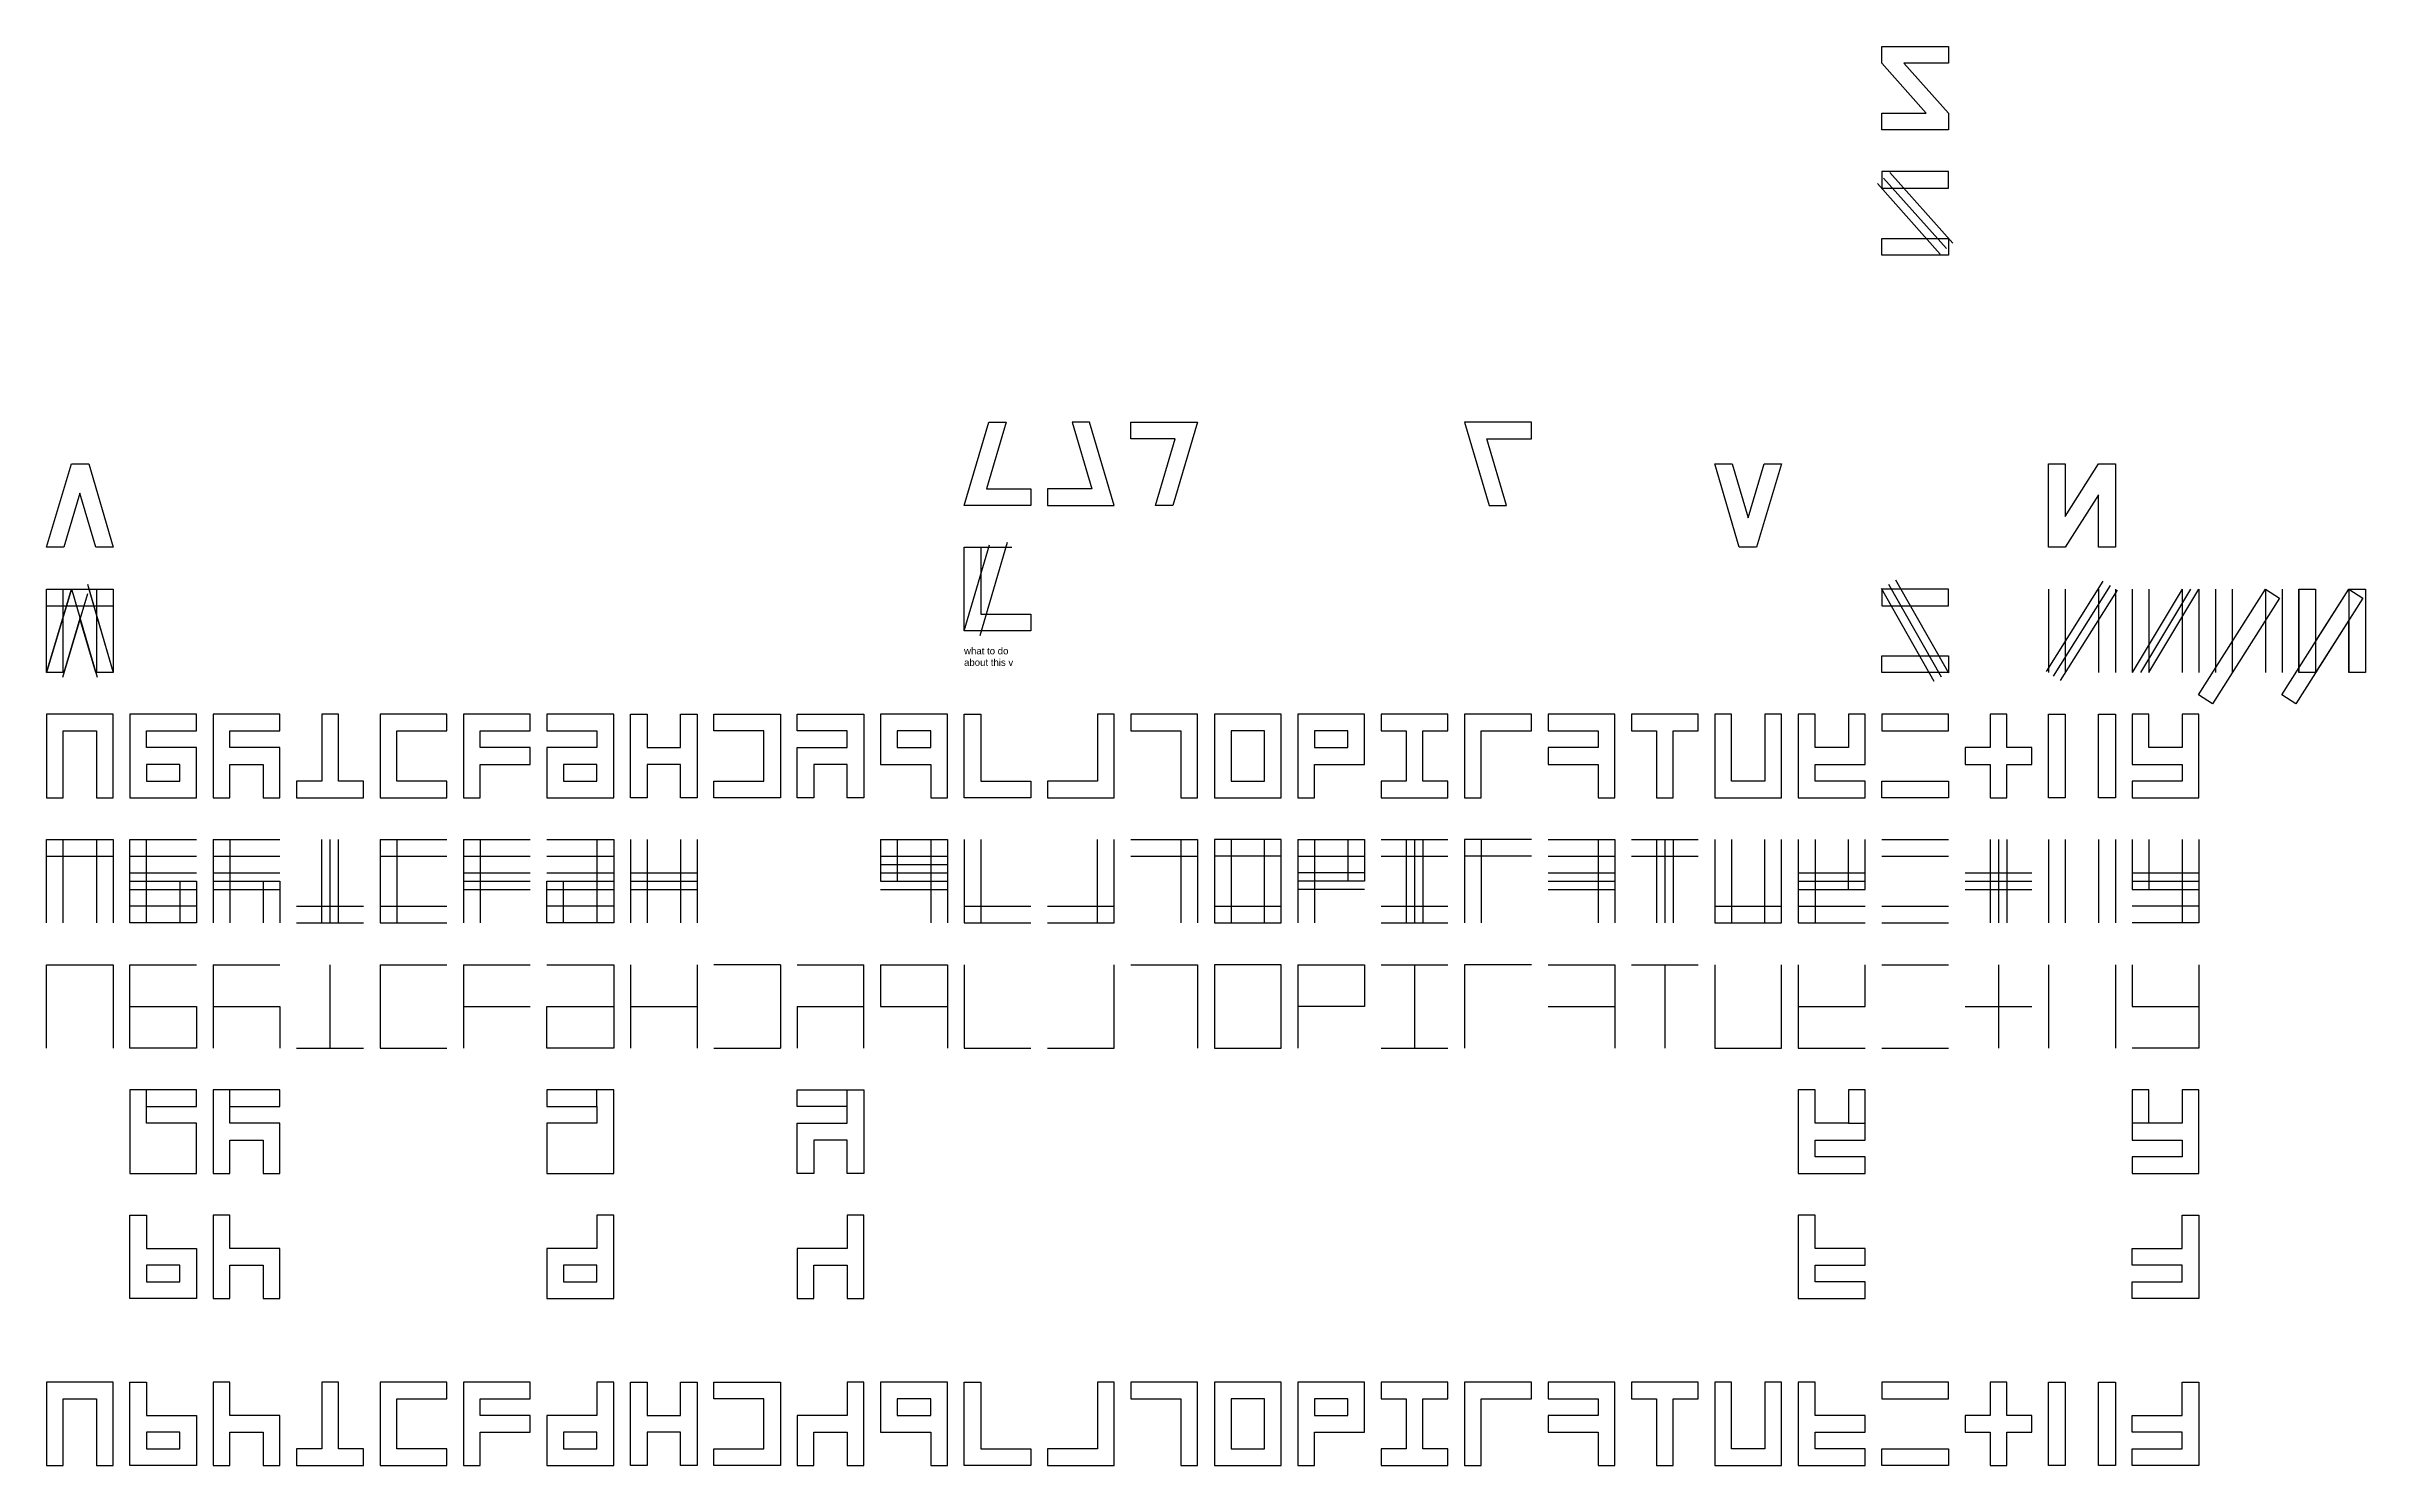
# Model space of a CAD drawing. Header units: inches. Extents: x 0 to 139, y -22 to 62.
import ezdxf

# ---------------------------------------------------------------- set-up
doc = ezdxf.new("R2010")
doc.units = ezdxf.units.IN
doc.header["$MEASUREMENT"] = 0
doc.layers.add('Polylines', color=2, linetype='Continuous')
doc.styles.get("Standard").update_dxf_attribs({"font": 'arial.ttf'})

msp = doc.modelspace()

# ---------------------------------------------------------------- linework, layer by layer
for p, q in [((109.74, 54.28), (113.51, 50.06)), ((110.11, 54.61), (113.89, 50.39)), ((110.49, 54.94), (114.26, 50.72)), ((55, 27.5), (56.52, 32.64)), ((55.96, 27.22), (57.61, 32.81)), ((0, 25), (0, 30)), ((0, 30), (4, 30)), ((1.5, 30), (0, 25)), ((2.46, 29.71), (0.96, 24.71)), ((1, 25), (1, 30)), ((1.5, 30.01), (3.04, 24.72)), ((1.5, 30), (2.5, 30)), ((2.46, 30.29), (4, 25)), ((3, 30), (3, 25)), ((4, 30), (4, 25)), ((113.15, 24.47), (109.98, 30.04)), ((113.58, 24.72), (110.42, 30.28)), ((114.02, 24.96), (110.85, 30.53)), ((119.87, 25.06), (123.28, 30.48)), ((120, 30), (120, 25)), ((120.29, 24.79), (123.71, 30.21)), ((120.72, 24.52), (124.13, 29.94)), ((121, 30), (121, 25)), ((123, 30), (123, 25)), ((124, 30), (124, 25)), ((125, 30), (125, 25)), ((128, 30), (125, 25)), ((128.5, 30), (125.5, 25)), ((126, 30), (126, 25)), ((126, 25), (129, 30)), ((128, 30), (128, 25)), ((129, 30), (129, 25)), ((130, 30), (130, 25)), ((131, 30), (131, 25)), ((133, 30), (133, 25)), ((134, 30), (134, 25)), ((135, 30), (135, 25)), ((136, 30), (136, 25)), ((138, 30), (138, 25)), ((139, 30), (139, 25)), ((0, 29), (4, 29)), ((1.04, 25), (0, 25)), ((4, 25), (2.96, 25)), ((0, 10), (0, 15)), ((0, 15), (4, 15)), ((0, 14), (4, 14)), ((1, 10), (1, 15)), ((3, 15), (3, 10)), ((4, 15), (4, 10)), ((5, 10), (5, 15)), ((5, 15), (9, 15)), ((5, 14), (9, 14)), ((6, 10), (6, 15)), ((10, 15), (14, 15)), ((10, 15), (10, 10)), ((10, 14), (14, 14)), ((11, 15), (11, 10)), ((16.5, 10), (16.5, 15)), ((17, 10), (17, 15)), ((17.5, 10), (17.5, 15)), ((20, 15), (24, 15)), ((20, 15), (20, 10)), ((20, 14), (24, 14)), ((21, 15), (21, 10)), ((25, 15), (25, 10)), ((25, 15), (29, 15)), ((25, 14), (29, 14)), ((26, 15), (26, 10)), ((30, 15), (34, 15)), ((30, 14), (34, 14)), ((33, 15), (33, 10)), ((34, 15), (34, 10)), ((35, 15), (35, 10)), ((36, 15), (36, 10)), ((38, 15), (38, 10)), ((39, 15), (39, 10)), ((50, 15), (50, 12.5)), ((50, 15), (54, 15)), ((50, 14), (54, 14)), ((51, 15), (51, 12.5)), ((53, 15), (53, 10)), ((54, 15), (54, 10)), ((55, 15), (55, 10)), ((56, 15), (56, 10)), ((63, 10), (63, 15)), ((64, 10), (64, 15)), ((65, 15), (69, 15)), ((65, 14), (69, 14)), ((68, 15), (68, 10)), ((69, 15), (69, 10)), ((70, 15), (70, 10)), ((74, 15), (70, 15)), ((74, 14), (70, 14)), ((71, 15), (71, 10)), ((73, 10), (73, 15)), ((74, 10), (74, 15)), ((75, 15), (79, 15)), ((75, 15), (75, 10)), ((75, 14), (79, 14)), ((76, 15), (76, 10)), ((78, 15), (78, 12.5)), ((79, 15), (79, 12.5)), ((80, 15), (84, 15)), ((80, 14), (84, 14)), ((81.5, 15), (81.5, 10)), ((82, 15), (82, 10)), ((82.5, 15), (82.5, 10)), ((89, 15), (85, 15)), ((85, 15), (85, 10)), ((89, 14), (85, 14)), ((86, 15), (86, 10)), ((90, 15), (94, 15)), ((90, 14), (94, 14)), ((93, 15), (93, 10)), ((94, 15), (94, 10)), ((95, 15), (99, 15)), ((95, 14), (99, 14)), ((96.5, 15), (96.5, 10)), ((97, 15), (97, 10)), ((97.5, 15), (97.5, 10)), ((100, 15), (100, 10)), ((101, 15), (101, 10)), ((103, 10), (103, 15)), ((104, 10), (104, 15)), ((105, 15), (105, 10)), ((106, 15), (106, 10)), ((108, 12), (108, 15)), ((109, 12), (109, 15)), ((110, 15), (114, 15)), ((110, 14), (114, 14)), ((116.5, 15), (116.5, 10)), ((117, 15), (117, 10)), ((117.5, 15), (117.5, 10)), ((120, 15), (120, 10)), ((121, 15), (121, 10)), ((123, 15), (123, 10)), ((124, 15), (124, 10)), ((125, 15), (125, 12)), ((126, 15), (126, 12)), ((128, 15), (128, 10)), ((129, 15), (129, 10)), ((5, 13), (9, 13)), ((10, 13), (14, 13)), ((25, 13), (29, 13)), ((30, 13), (34, 13)), ((35, 13), (39, 13)), ((50, 13.5), (54, 13.5)), ((50, 13), (54, 13)), ((79, 13), (75, 13)), ((90, 13), (94, 13)), ((105, 13), (109, 13)), ((115, 13), (119, 13)), ((125, 13), (129, 13)), ((5, 12.5), (9, 12.5)), ((5, 12), (9, 12)), ((8, 12.5), (8, 10)), ((9, 12.5), (9, 10)), ((10, 12.5), (14, 12.5)), ((10, 12), (14, 12)), ((13, 12.5), (13, 10)), ((14, 12.5), (14, 10)), ((25, 12.5), (29, 12.5)), ((25, 12), (29, 12)), ((30, 10), (30, 12.5)), ((30, 12.5), (34, 12.5)), ((30, 12), (34, 12)), ((31, 10), (31, 12.5)), ((35, 12.5), (39, 12.5)), ((35, 12), (39, 12)), ((50, 12.5), (54, 12.5)), ((50, 12), (54, 12)), ((79, 12.5), (75, 12.5)), ((79, 12), (75, 12)), ((90, 12.5), (94, 12.5)), ((90, 12), (94, 12)), ((105, 12.5), (109, 12.5)), ((105, 12), (109, 12)), ((115, 12.5), (119, 12.5)), ((115, 12), (119, 12)), ((125, 12.5), (129, 12.5)), ((125, 12), (129, 12)), ((9, 11), (5, 11)), ((9, 10), (5, 10)), ((15, 11), (19, 11)), ((15, 10), (19, 10)), ((20, 11), (24, 11)), ((20, 10), (24, 10)), ((34, 11), (30, 11)), ((34, 10), (30, 10)), ((55, 11), (59, 11)), ((55, 10), (59, 10)), ((60, 11), (64, 11)), ((60, 10), (64, 10)), ((70, 11), (74, 11)), ((70, 10), (74, 10)), ((80, 11), (84, 11)), ((80, 10), (84, 10)), ((100, 11), (104, 11)), ((100, 10), (104, 10)), ((105, 11), (109, 11)), ((105, 10), (109, 10)), ((110, 11), (114, 11)), ((110, 10), (114, 10)), ((129, 11), (125, 11)), ((129, 10), (125, 10)), ((0, 2.5), (0, 7.5)), ((0, 7.5), (4, 7.5)), ((4, 7.5), (4, 2.5)), ((5, 2.5), (5, 7.5)), ((5, 7.5), (9, 7.5)), ((10, 7.5), (14, 7.5)), ((10, 7.5), (10, 2.5)), ((17, 2.5), (17, 7.5)), ((20, 7.5), (24, 7.5)), ((20, 7.5), (20, 2.5)), ((25, 7.5), (25, 2.5)), ((25, 7.5), (29, 7.5)), ((30, 7.5), (34, 7.5)), ((34, 7.5), (34, 2.5)), ((35, 7.5), (35, 2.5)), ((39, 7.5), (39, 2.5)), ((44, 7.5), (40, 7.5)), ((44, 7.5), (44, 2.5)), ((45, 7.5), (49, 7.5)), ((49, 2.5), (49, 7.5)), ((50, 7.5), (50, 5)), ((50, 7.5), (54, 7.5)), ((54, 7.5), (54, 2.5)), ((55, 7.5), (55, 2.5)), ((64, 2.5), (64, 7.5)), ((65, 7.5), (69, 7.5)), ((69, 7.5), (69, 2.5)), ((70, 7.5), (70, 2.5)), ((74, 7.5), (70, 7.5)), ((74, 2.5), (74, 7.5)), ((75, 7.5), (79, 7.5)), ((75, 7.5), (75, 2.5)), ((79, 7.5), (79, 5)), ((80, 7.5), (84, 7.5)), ((82, 7.5), (82, 2.5)), ((89, 7.5), (85, 7.5)), ((85, 7.5), (85, 2.5)), ((90, 7.5), (94, 7.5)), ((94, 7.5), (94, 2.5)), ((95, 7.5), (99, 7.5)), ((97, 7.5), (97, 2.5)), ((100, 7.5), (100, 2.5)), ((104, 2.5), (104, 7.5)), ((105, 7.5), (105, 2.5)), ((109, 5), (109, 7.5)), ((110, 7.5), (114, 7.5)), ((117, 7.5), (117, 2.5)), ((120, 7.5), (120, 2.5)), ((124, 7.5), (124, 2.5)), ((125, 7.5), (125, 5)), ((129, 7.5), (129, 2.5)), ((5, 5), (9, 5)), ((9, 5), (9, 2.5)), ((10, 5), (14, 5)), ((14, 5), (14, 2.5)), ((25, 5), (29, 5)), ((30, 2.5), (30, 5)), ((30, 5), (34, 5)), ((35, 5), (39, 5)), ((45, 5), (45, 2.5)), ((45, 5), (49, 5)), ((50, 5), (54, 5)), ((79, 5), (75, 5)), ((90, 5), (94, 5)), ((105, 5), (109, 5)), ((115, 5), (119, 5)), ((125, 5), (129, 5)), ((9, 2.5), (5, 2.5)), ((15, 2.5), (19, 2.5)), ((20, 2.5), (24, 2.5)), ((34, 2.5), (30, 2.5)), ((40, 2.5), (44, 2.5)), ((55, 2.5), (59, 2.5)), ((60, 2.5), (64, 2.5)), ((70, 2.5), (74, 2.5)), ((80, 2.5), (84, 2.5)), ((100, 2.5), (104, 2.5)), ((105, 2.5), (109, 2.5)), ((110, 2.5), (114, 2.5)), ((129, 2.5), (125, 2.5)), ((6, -1), (6, 0)), ((11, -1), (11, 0)), ((33, -1), (33, 0)), ((48, -1), (48, 0)), ((108, -2), (109, -2)), ((126, -2), (125, -2))]:
    msp.add_line(p, q)
for points in [[(133, 30), (133.84, 29.46), (129.82, 23.13), (128.98, 23.67)], [(138, 30), (138.84, 29.46), (134.82, 23.13), (133.98, 23.67)]]:
    msp.add_lwpolyline(points, close=True)
at = {"layer": 'Polylines'}
for points in [[(110, 58.5), (112.67, 58.5), (110, 61.5), (110, 62.5), (114, 62.5), (114, 61.5), (111.33, 61.5), (114, 58.5), (114, 57.5), (110, 57.5), (110, 58.5), (112.67, 58.5)], [(110, 55), (110, 54), (114, 54), (114, 55), (110, 55)], [(56.48, 40), (57.52, 40), (56.34, 36), (59, 36), (59, 35), (55, 35), (56.48, 40)], [(62.52, 40), (61.48, 40), (62.66, 36), (60, 36), (60, 35), (64, 35), (62.52, 40)], [(67.52, 35), (66.48, 35), (67.66, 39), (65, 39), (65, 40), (69, 40), (67.52, 35)], [(86.48, 35), (87.52, 35), (86.34, 39), (89, 39), (89, 40), (85, 40), (86.48, 35)], [(1.5, 37.5), (2.54, 37.5), (4, 32.5), (2.96, 32.5), (2.01, 35.74), (1.04, 32.5), (0, 32.5), (1.5, 37.5)], [(102.5, 32.5), (101.46, 32.5), (100, 37.5), (101.04, 37.5), (101.99, 34.26), (102.96, 37.5), (104, 37.5), (102.5, 32.5)], [(120, 37.5), (121, 37.5), (121, 34.35), (123, 37.5), (124, 37.5), (124, 32.5), (123, 32.5), (123, 35.64), (121, 32.5), (120, 32.5), (120, 37.5)], [(55, 32.5), (56, 32.5), (56, 28.5), (59, 28.5), (59, 27.5), (55, 27.5), (55, 32.5)], [(56, 32.5), (57.87, 32.5)], [(1.5, 30), (2.54, 30), (4, 25), (2.96, 25), (2.01, 28.24), (1.04, 25), (0, 25), (1.5, 30)], [(110, 30), (110, 29), (114, 29), (114, 30), (110, 30)], [(135, 30), (136, 30), (136, 26.85), (138, 30), (139, 30), (139, 25), (138, 25), (138, 28.14), (136, 25), (135, 25), (135, 30)], [(0, 17.5), (1, 17.5), (1, 21.5), (3, 21.5), (3, 17.5), (4, 17.5), (4, 22.5), (0, 22.5), (0, 17.5)], [(9, 21.5), (9, 22.5), (5, 22.5), (5, 17.5), (9, 17.5), (9, 20.5), (6, 20.5), (6, 21.5), (9, 21.5)], [(10, 17.5), (11, 17.5), (11, 19.5), (13, 19.5), (13, 17.5), (14, 17.5), (14, 20.5), (11, 20.5), (11, 21.5), (14, 21.5), (14, 22.5), (10, 22.5), (10, 17.5)], [(15, 18.5), (15, 17.5), (19, 17.5), (19, 18.5), (17.5, 18.5), (17.5, 22.5), (16.5, 22.5), (16.5, 18.5), (15, 18.5)], [(20, 22.5), (20, 17.5), (24, 17.5), (24, 18.5), (21, 18.5), (21, 21.5), (24, 21.5), (24, 22.5), (20, 22.5)], [(25, 17.5), (26, 17.5), (26, 19.5), (29, 19.5), (29, 20.5), (26, 20.5), (26, 21.5), (29, 21.5), (29, 22.5), (25, 22.5), (25, 17.5)], [(30, 22.5), (30, 21.5), (33, 21.5), (33, 20.5), (30, 20.5), (30, 17.5), (34, 17.5), (34, 22.5), (30, 22.5)], [(44, 22.5), (44, 17.5), (40, 17.5), (40, 18.5), (43, 18.5), (43, 21.5), (40, 21.5), (40, 22.5), (44, 22.5)], [(49, 17.5), (48, 17.5), (48, 19.5), (46, 19.5), (46, 17.5), (45, 17.5), (45, 20.5), (48, 20.5), (48, 21.5), (45, 21.5), (45, 22.5), (49, 22.5), (49, 17.5)], [(50, 22.5), (50, 19.5), (53, 19.5), (53, 17.5), (54, 17.5), (54, 22.5), (50, 22.5)], [(55, 22.5), (56, 22.5), (56, 18.5), (59, 18.5), (59, 17.5), (55, 17.5), (55, 22.5)], [(60, 18.5), (60, 17.5), (64, 17.5), (64, 22.5), (63, 22.5), (63, 18.5), (60, 18.5)], [(65, 22.5), (65, 21.5), (68, 21.5), (68, 17.5), (69, 17.5), (69, 22.5), (65, 22.5)], [(70, 22.5), (70, 17.5), (74, 17.5), (74, 22.5), (70, 22.5)], [(75, 22.5), (75, 17.5), (76, 17.5), (76, 19.5), (79, 19.5), (79, 22.5), (75, 22.5)], [(80, 22.5), (80, 21.5), (81.5, 21.5), (81.5, 18.5), (80, 18.5), (80, 17.5), (84, 17.5), (84, 18.5), (82.5, 18.5), (82.5, 21.5), (84, 21.5), (84, 22.5), (80, 22.5)], [(85, 22.5), (85, 17.5), (86, 17.5), (86, 21.5), (89, 21.5), (89, 22.5), (85, 22.5)], [(90, 22.5), (90, 21.5), (93, 21.5), (93, 20.5), (90, 20.5), (90, 19.5), (93, 19.5), (93, 17.5), (94, 17.5), (94, 22.5), (90, 22.5)], [(95, 22.5), (95, 21.5), (96.5, 21.5), (96.5, 17.5), (97.5, 17.5), (97.5, 21.5), (99, 21.5), (99, 22.5), (95, 22.5)], [(100, 22.5), (100, 17.5), (104, 17.5), (104, 22.5), (103, 22.5), (103, 18.5), (101, 18.5), (101, 22.5), (100, 22.5)], [(105, 22.5), (105, 17.5), (109, 17.5), (109, 18.5), (106, 18.5), (106, 19.5), (109, 19.5), (109, 22.5), (108, 22.5), (108, 20.5), (106, 20.5), (106, 22.5), (105, 22.5)], [(110, 22.5), (110, 21.5), (114, 21.5), (114, 22.5), (110, 22.5)], [(115, 20.5), (115, 19.5), (116.5, 19.5), (116.5, 17.5), (117.5, 17.5), (117.5, 19.5), (119, 19.5), (119, 20.5), (117.5, 20.5), (117.5, 22.5), (116.5, 22.5), (116.5, 20.5), (115, 20.5)], [(125, 22.5), (125, 19.5), (128, 19.5), (128, 18.5), (125, 18.5), (125, 17.5), (129, 17.5), (129, 22.5), (128, 22.5), (128, 20.5), (126, 20.5), (126, 22.5), (125, 22.5)], [(51, 21.5), (51, 20.5), (53, 20.5), (53, 21.5), (51, 21.5)], [(71, 21.5), (71, 18.5), (73, 18.5), (73, 21.5), (71, 21.5)], [(76, 21.5), (76, 20.5), (78, 20.5), (78, 21.5), (76, 21.5)], [(6, 19.5), (6, 18.5), (8, 18.5), (8, 19.5), (6, 19.5)], [(31, 19.5), (31, 18.5), (33, 18.5), (33, 19.5), (31, 19.5)], [(9, -1), (9, 0), (5, 0), (5, -5), (9, -5), (9, -2), (6, -2), (6, -1), (9, -1)], [(10, -5), (11, -5), (11, -3), (13, -3), (13, -5), (14, -5), (14, -2), (11, -2), (11, -1), (14, -1), (14, 0), (10, 0), (10, -5)], [(30, 0), (30, -1), (33, -1), (33, -2), (30, -2), (30, -5), (34, -5), (34, 0), (30, 0)], [(49, -5), (48, -5), (48, -3), (46, -3), (46, -5), (45, -5), (45, -2), (48, -2), (48, -1), (45, -1), (45, 0), (49, 0), (49, -5)], [(105, 0), (105, -5), (109, -5), (109, -4), (106, -4), (106, -3), (109, -3), (109, 0), (108, 0), (108, -2), (106, -2), (106, 0), (105, 0)], [(125, 0), (125, -3), (128, -3), (128, -4), (125, -4), (125, -5), (129, -5), (129, 0), (128, 0), (128, -2), (126, -2), (126, 0), (125, 0)], [(5, -7.5), (6, -7.5), (6, -9.5), (9, -9.5), (9, -12.5), (5, -12.5), (5, -7.5)], [(10, -7.5), (10, -12.5), (11, -12.5), (11, -10.5), (13, -10.5), (13, -12.5), (14, -12.5), (14, -9.5), (11, -9.5), (11, -7.5), (10, -7.5)], [(33, -7.5), (33, -9.5), (30, -9.5), (30, -12.5), (34, -12.5), (34, -7.5), (33, -7.5)], [(48, -7.5), (48, -9.5), (45, -9.5), (45, -12.5), (46, -12.5), (46, -10.5), (48, -10.5), (48, -12.5), (49, -12.5), (49, -7.5), (48, -7.5)], [(105, -7.5), (105, -12.5), (109, -12.5), (109, -11.5), (106, -11.5), (106, -10.5), (109, -10.5), (109, -9.5), (106, -9.5), (106, -7.5), (105, -7.5)], [(125, -9.5), (128, -9.5), (128, -7.5), (129, -7.5), (129, -12.5), (125, -12.5), (125, -11.5), (128, -11.5), (128, -10.5), (125, -10.5), (125, -9.5)], [(6, -10.5), (6, -11.5), (8, -11.5), (8, -10.5), (6, -10.5)], [(31, -10.5), (31, -11.5), (33, -11.5), (33, -10.5), (31, -10.5)], [(0, -22.5), (1, -22.5), (1, -18.5), (3, -18.5), (3, -22.5), (4, -22.5), (4, -17.5), (0, -17.5), (0, -22.5)], [(5, -17.5), (6, -17.5), (6, -19.5), (9, -19.5), (9, -22.5), (5, -22.5), (5, -17.5)], [(10, -17.5), (10, -22.5), (11, -22.5), (11, -20.5), (13, -20.5), (13, -22.5), (14, -22.5), (14, -19.5), (11, -19.5), (11, -17.5), (10, -17.5)], [(15, -21.5), (15, -22.5), (19, -22.5), (19, -21.5), (17.5, -21.5), (17.5, -17.5), (16.5, -17.5), (16.5, -21.5), (15, -21.5)], [(20, -17.5), (20, -22.5), (24, -22.5), (24, -21.5), (21, -21.5), (21, -18.5), (24, -18.5), (24, -17.5), (20, -17.5)], [(25, -22.5), (26, -22.5), (26, -20.5), (29, -20.5), (29, -19.5), (26, -19.5), (26, -18.5), (29, -18.5), (29, -17.5), (25, -17.5), (25, -22.5)], [(33, -17.5), (33, -19.5), (30, -19.5), (30, -22.5), (34, -22.5), (34, -17.5), (33, -17.5)], [(44, -17.5), (44, -22.5), (40, -22.5), (40, -21.5), (43, -21.5), (43, -18.5), (40, -18.5), (40, -17.5), (44, -17.5)], [(48, -17.5), (48, -19.5), (45, -19.5), (45, -22.5), (46, -22.5), (46, -20.5), (48, -20.5), (48, -22.5), (49, -22.5), (49, -17.5), (48, -17.5)], [(50, -17.5), (50, -20.5), (53, -20.5), (53, -22.5), (54, -22.5), (54, -17.5), (50, -17.5)], [(55, -17.5), (56, -17.5), (56, -21.5), (59, -21.5), (59, -22.5), (55, -22.5), (55, -17.5)], [(60, -21.5), (60, -22.5), (64, -22.5), (64, -17.5), (63, -17.5), (63, -21.5), (60, -21.5)], [(65, -17.5), (65, -18.5), (68, -18.5), (68, -22.5), (69, -22.5), (69, -17.5), (65, -17.5)], [(70, -17.5), (70, -22.5), (74, -22.5), (74, -17.5), (70, -17.5)], [(75, -17.5), (75, -22.5), (76, -22.5), (76, -20.5), (79, -20.5), (79, -17.5), (75, -17.5)], [(80, -17.5), (80, -18.5), (81.5, -18.5), (81.5, -21.5), (80, -21.5), (80, -22.5), (84, -22.5), (84, -21.5), (82.5, -21.5), (82.5, -18.5), (84, -18.5), (84, -17.5), (80, -17.5)], [(85, -17.5), (85, -22.5), (86, -22.5), (86, -18.5), (89, -18.5), (89, -17.5), (85, -17.5)], [(90, -17.5), (90, -18.5), (93, -18.5), (93, -19.5), (90, -19.5), (90, -20.5), (93, -20.5), (93, -22.5), (94, -22.5), (94, -17.5), (90, -17.5)], [(95, -17.5), (95, -18.5), (96.5, -18.5), (96.5, -22.5), (97.5, -22.5), (97.5, -18.5), (99, -18.5), (99, -17.5), (95, -17.5)], [(100, -17.5), (100, -22.5), (104, -22.5), (104, -17.5), (103, -17.5), (103, -21.5), (101, -21.5), (101, -17.5), (100, -17.5)], [(105, -17.5), (105, -22.5), (109, -22.5), (109, -21.5), (106, -21.5), (106, -20.5), (109, -20.5), (109, -19.5), (106, -19.5), (106, -17.5), (105, -17.5)], [(110, -17.5), (110, -18.5), (114, -18.5), (114, -17.5), (110, -17.5)], [(115, -19.5), (115, -20.5), (116.5, -20.5), (116.5, -22.5), (117.5, -22.5), (117.5, -20.5), (119, -20.5), (119, -19.5), (117.5, -19.5), (117.5, -17.5), (116.5, -17.5), (116.5, -19.5), (115, -19.5)], [(125, -19.5), (128, -19.5), (128, -17.5), (129, -17.5), (129, -22.5), (125, -22.5), (125, -21.5), (128, -21.5), (128, -20.5), (125, -20.5), (125, -19.5)], [(51, -18.5), (51, -19.5), (53, -19.5), (53, -18.5), (51, -18.5)], [(71, -18.5), (71, -21.5), (73, -21.5), (73, -18.5), (71, -18.5)], [(76, -18.5), (76, -19.5), (78, -19.5), (78, -18.5), (76, -18.5)], [(6, -20.5), (6, -21.5), (8, -21.5), (8, -20.5), (6, -20.5)], [(31, -20.5), (31, -21.5), (33, -21.5), (33, -20.5), (31, -20.5)]]:
    msp.add_lwpolyline(points, dxfattribs=at)
for points in [[(110, 51), (114, 51), (114, 50), (110, 50)], [(110, 26), (114, 26), (114, 25), (110, 25)], [(39, 17.5), (38, 17.5), (38, 19.5), (36, 19.5), (36, 17.5), (35, 17.5), (35, 22.5), (36, 22.5), (36, 20.5), (38, 20.5), (38, 22.5), (39, 22.5)], [(120, 22.5), (121, 22.5), (121, 17.5), (120, 17.5)], [(123, 22.5), (124, 22.5), (124, 17.5), (123, 17.5)], [(110, 18.5), (114, 18.5), (114, 17.5), (110, 17.5)], [(39, -22.5), (38, -22.5), (38, -20.5), (36, -20.5), (36, -22.5), (35, -22.5), (35, -17.5), (36, -17.5), (36, -19.5), (38, -19.5), (38, -17.5), (39, -17.5)], [(120, -17.5), (121, -17.5), (121, -22.5), (120, -22.5)], [(123, -17.5), (124, -17.5), (124, -22.5), (123, -22.5)], [(110, -21.5), (114, -21.5), (114, -22.5), (110, -22.5)]]:
    msp.add_lwpolyline(points, close=True, dxfattribs=at)

# ---------------------------------------------------------------- texts
at = {"layer": 'Polylines', "insert": (55, 26.5), "char_height": 0.4123, "attachment_point": 1}
msp.add_mtext_dynamic_manual_height_columns('what to do about this v', width=4, gutter_width=1, heights=[0], dxfattribs=at)

doc.saveas('drawing.dxf')
